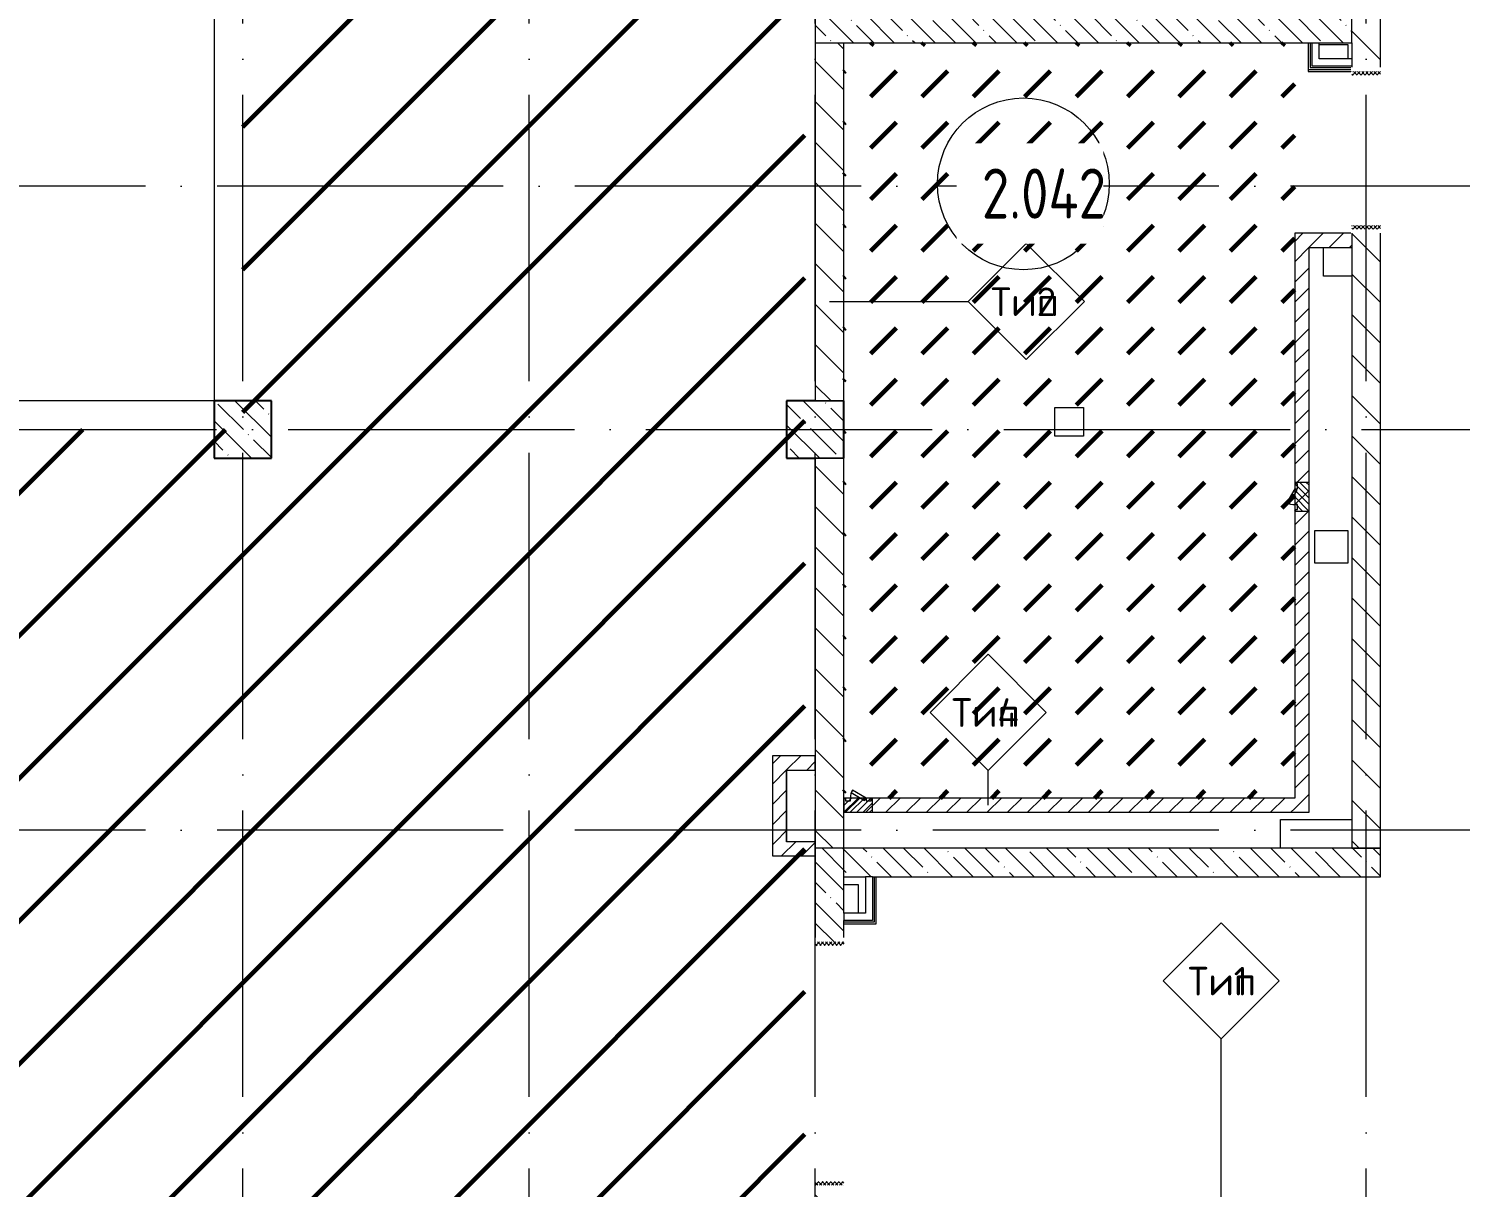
# Model space of a CAD drawing. Header units: millimetres. Extents: x -68946 to 288321, y -402657 to 324925.
# Drawn here: x 159712 to 169716, y -110355 to -102260 of the extents above; entities that cross this region are included whole.
import ezdxf

# ---------------------------------------------------------------- set-up
doc = ezdxf.new("R2010")
doc.units = ezdxf.units.MM
doc.linetypes.add('ADSK_Линия сетки', pattern=[2500, 2000, -250, 0, -250])
for name, color, linetype, lineweight in [('3.4) ПТ-2         4 вып', 70, 'Continuous', 60), ('4.3.1) Обесп. пов.-ти ЧНП-8', 152, 'Continuous', 60), ('A-AREA-____-IDEN', 250, 'Continuous', 9), ('A-DETL-GENF-OTLN', 250, 'Continuous', 5), ('A-DOOR-____-MCUT', 250, 'Continuous', 5), ('A-DOOR-____-OTLN', 250, 'Continuous', 5), ('A-FLOR-____-OTLN', 192, 'Continuous', 9), ('A-WALL-____-IDEN', 250, 'Continuous', 9), ('A-WALL-____-MCUT', 250, 'Continuous', 13), ('A-WALL-____-PATT', 250, 'Continuous', 13), ('A-WALL-FNSH-MCUT', 250, 'Continuous', 13), ('S-COLS-____-MCUT', 250, 'Continuous', 25), ('S-COLS-____-OTLN', 250, 'Continuous', 9), ('S-GRID-____-OTLN', 250, 'Continuous', 9)]:
    doc.layers.add(name, color=color, linetype=linetype, lineweight=lineweight)
doc.styles.add('ISOCPEUR', font='isocpeur.ttf', dxfattribs={"width": 0.8, "height": 100})
doc.styles.add('ISOCPEUR_3', font='isocpeur.ttf', dxfattribs={"height": 250})
pattern_1 = [(135, (28708.77, -120984.93), (-141.42136, -141.42136), [])]
pattern_2 = [(135, (28708.77, -120984.93), (-142.5612, -142.5612), []), (135, (28851.33, -120984.93), (-142.5612, -142.5612), [252.016, -50.403, 3.353, -47.05])]
pattern_3 = [(45, (28708.77, -120984.93), (-70.71068, 70.71068), [])]

# ---------------------------------------------------------------- blocks, each defined once
blk = doc.blocks.new('Дверь_СКБ_1Ст_Внутренняя - Д-3п_1100x2100h_С_У мужской_ С_У женский-41848194-АР1_Кладочный план 2 этажа С2и3')
at = {"layer": 'A-DOOR-____-OTLN'}
h = blk.add_hatch(dxfattribs=at)
h.set_pattern_fill('FP_20', color=256, style=0, pattern_type=2)
h.set_pattern_definition([(45, (-371.384, 164.685), (-14.1421, 14.1421), []), (135, (-371.384, 164.685), (-14.1421, -14.1421), [])])
h.paths.add_polyline_path([(-512.5, 100), (-537.5, 100), (-537.5, -100), (-512.5, -100)])
h = blk.add_hatch(dxfattribs=at)
h.set_pattern_fill('FP_19', color=256, style=0, pattern_type=2)
h.set_pattern_definition([(135, (1751.41, 164.685), (-14.14214, -14.14214), []), (225, (1751.41, 164.685), (14.14214, -14.14214), [])])
h.paths.add_polyline_path([(562.5, 100), (537.5, 100), (537.5, -100), (562.5, -100)])
blk = doc.blocks.new('BSC_Колонна _Прямоугольная - 400x400-V40-АР1_Кладочный план 2 этажа С2и3')
at = {"layer": 'S-COLS-____-OTLN', "lineweight": 5}
h = blk.add_hatch(dxfattribs=at)
h.set_pattern_fill('FP_82', color=256, style=0, pattern_type=2)
h.set_pattern_definition([(135, (-132500, -15925), (-142.56192, -142.56192), []), (135, (-132357.44, -15925), (-142.56192, -142.56192), [252.016, -50.403, 3.353, -47.05])])
h.paths.add_polyline_path([(200, -200), (200, 200), (-200, 200), (-200, -200)])
at = {"layer": 'S-COLS-____-MCUT'}
for p, q in [((200, 200), (-200, 200)), ((-200, 200), (-200, -200)), ((200, -200), (200, 200)), ((-200, -200), (200, -200))]:
    blk.add_line(p, q, dxfattribs=at)
blk = doc.blocks.new('Дверь_СКБ_2Ст_Внутренняя1 - Н_ВВ-19_1_1700x2600h_Фрамуга сверху- 30 мин-42099364-АР1_Кладочный план 2 этажа С2и3')
at = {"layer": 'A-DOOR-____-OTLN'}
h = blk.add_hatch(dxfattribs=at)
h.set_pattern_fill('FP_87', color=256, style=0, pattern_type=2)
h.set_pattern_definition([(45, (-671.384, 164.685), (-14.1421, 14.1421), []), (135, (-671.384, 164.685), (-14.1421, -14.1421), [])])
h.paths.add_polyline_path([(-812.5, 100), (-837.5, 100), (-837.5, -100), (-812.5, -100)])
h = blk.add_hatch(dxfattribs=at)
h.set_pattern_fill('FP_86', color=256, style=0, pattern_type=2)
h.set_pattern_definition([(135, (1451.41, 164.685), (-14.14214, -14.14214), []), (225, (1451.41, 164.685), (14.14214, -14.14214), [])])
h.paths.add_polyline_path([(862.5, 100), (837.5, 100), (837.5, -100), (862.5, -100)])
blk = doc.blocks.new('АР_Люк - ЛРС_ВК_200х200_внутренний_RAL 9006-42740955-АР1_Кладочный план 2 этажа С2и3')
at = {"layer": 'A-DOOR-____-OTLN'}
h = blk.add_hatch(dxfattribs=at)
h.set_pattern_fill('FP_88', color=256, style=0, pattern_type=2)
h.set_pattern_definition([(45, (125, 0), (-22.627, 22.627), [])])
h.paths.add_polyline_path([(25, -50), (225, -50), (225, 50), (25, 50)])
at = {"layer": 'A-DETL-GENF-OTLN'}
for p, q in [((225, 50), (25, 50)), ((25, 50), (25, -50)), ((225, -50), (225, 50)), ((25, -50), (225, -50))]:
    blk.add_line(p, q, dxfattribs=at)
at = {"layer": 'A-DOOR-____-MCUT'}
for p, q in [((85, 105), (75, 88)), ((180, 50), (85, 105)), ((70, 50), (35, 50)), ((35, 50), (35, 30)), ((35, 30), (70, 30)), ((70, 30), (70, 50)), ((75, 88), (170, 33)), ((170, 33), (180, 50)), ((215, 50), (180, 50)), ((180, 50), (180, 30)), ((180, 30), (215, 30)), ((215, 30), (215, 50))]:
    blk.add_line(p, q, dxfattribs=at)
blk.add_arc((180, 50), 110, 150, 180, dxfattribs=at)
blk = doc.blocks.new('AAR_СКБ_Марка_Помещения_мал - Номер-28977439-АР1_Кладочный план 2 этажа С2и3')
at = {"layer": 'A-AREA-____-IDEN'}
blk.add_circle((-0.028, 0), 3, dxfattribs=at)
blk = doc.blocks.new('ADSK_Марка_Стена - Типоразмер_ADSK_Марка-30564887-АР1_Кладочный план 2 этажа С2и3')
at = {"layer": 'A-WALL-____-IDEN'}
for p, q in [((-0.16, 4.37), (-4.21, 0.31)), ((3.9, 0.31), (-0.16, 4.37)), ((-4.21, 0.31), (-0.16, -3.74)), ((-0.16, -3.74), (3.9, 0.31))]:
    blk.add_line(p, q, dxfattribs=at)

msp = doc.modelspace()

# ---------------------------------------------------------------- hatches: boundary and pattern name
at = {"layer": '3.4) ПТ-2         4 вып'}
h = msp.add_hatch(dxfattribs=at)
h.set_pattern_fill('ANSI31', color=256, scale=222)
h.paths.add_polyline_path([(147408.7722, -85409.9342), (133608.7728, -85409.9342), (133608.7728, -101759.9342), (142758.7722, -101759.9342), (142758.7722, -110759.9342), (165136.7219, -110759.9342), (165136.7219, -98559.9347), (161208.7722, -98559.9347), (161208.7722, -105059.9342), (149908.7722, -105059.9342), (149908.7722, -98359.9342), (161008.7722, -98359.9342), (161008.7722, -98159.9347), (165136.7219, -98159.9347), (165136.7219, -92888.3519), (147408.7722, -92888.3519)])
h.paths.add_polyline_path([(141688.7725, -92339.9342), (144128.7722, -92339.9342), (144128.7722, -93379.9347), (141688.7725, -93379.9347)], flags=16)
h.paths.add_polyline_path([(141708.7722, -88989.9347), (141708.7722, -88259.9347), (142958.7722, -88259.9347), (142958.7722, -88989.9347)], flags=16)
h.paths.add_polyline_path([(141708.7722, -98159.9347), (142958.7722, -98159.9347), (142958.7722, -98859.9342), (141708.7722, -98859.9342)], flags=16)
at = {"layer": '4.3.1) Обесп. пов.-ти ЧНП-8'}
h = msp.add_hatch(dxfattribs=at)
h.set_pattern_fill('DASH', color=256, scale=80, angle=45)
h.paths.add_polyline_path([(165408.7722, -102359.9342), (168558.7503, -102359.9342), (168558.7503, -107634.9342), (165408.7722, -107634.9342)])
at = {"layer": 'A-WALL-____-PATT', "lineweight": 15}
h = msp.add_hatch(dxfattribs=at)
h.set_pattern_fill('FP_1', color=256, style=0, pattern_type=2)
h.set_pattern_definition(pattern_1)
h.paths.add_polyline_path([(169158.7722, -107984.9342), (169158.7722, -103659.9339), (168958.7722, -103659.9339), (168958.7722, -107984.9342)])
h.paths.add_polyline_path([(168958.7722, -102559.9339), (169158.7722, -102559.9339), (169158.7722, -100970.9348), (168958.7722, -100970.9348), (168958.7722, -102529.9339)])
h.paths.add_polyline_path([(168958.7722, -99870.9347), (169158.7722, -99870.9347), (169158.7722, -98870.7678), (168958.7722, -98870.7678), (168958.7722, -99840.9348)])
h.paths.add_polyline_path([(169158.7722, -97770.7678), (169158.7722, -96344.9342), (168958.7722, -96344.9342), (168958.7722, -97770.7678)])
h = msp.add_hatch(dxfattribs=at)
h.set_pattern_fill('FP_40', color=256, style=0, pattern_type=2)
h.set_pattern_definition(pattern_2)
h.paths.add_polyline_path([(168958.7722, -102359.9342), (168958.7722, -102159.9342), (165208.7722, -102159.9342), (165208.7722, -102359.9342), (167804.2581, -102359.9342)])
h = msp.add_hatch(dxfattribs=at)
h.set_pattern_fill('FP_1', color=256, style=0, pattern_type=2)
h.set_pattern_definition(pattern_1)
h.paths.add_polyline_path([(165408.7722, -107984.9342), (165408.7722, -105259.9347), (165208.7722, -105259.9347), (165208.7722, -107984.9342)])
h.paths.add_polyline_path([(165408.7722, -104859.9347), (165408.7722, -102359.9342), (165208.7722, -102359.9342), (165208.7722, -104859.9347)])
h = msp.add_hatch(dxfattribs=at)
h.set_pattern_fill('FP_16', color=94, style=0, pattern_type=2)
h.set_pattern_definition(pattern_3)
h.paths.add_polyline_path([(168658.7503, -103789.9342), (168958.7722, -103789.9342), (168958.7722, -103689.9342), (168558.7503, -103689.9342), (168558.7503, -103789.9342)])
h = msp.add_hatch(dxfattribs=at)
h.set_pattern_fill('FP_16', color=94, style=0, pattern_type=2)
h.set_pattern_definition(pattern_3)
h.paths.add_polyline_path([(168558.7503, -107734.9342), (168658.7503, -107734.9342), (168658.7503, -103789.9342), (168558.7503, -103789.9342), (168558.7503, -105439.9342), (168578.7503, -105439.9342), (168578.7503, -105474.9342), (168558.7503, -105474.9342), (168576.0708, -105484.9342), (168558.7503, -105514.9342), (168558.7503, -105584.9342), (168578.7503, -105584.9342), (168578.7503, -105619.9342), (168558.7503, -105619.9342), (168558.7503, -107634.9342)])
h = msp.add_hatch(dxfattribs=at)
h.set_pattern_fill('FP_16', color=94, style=0, pattern_type=2)
h.set_pattern_definition(pattern_3)
h.paths.add_polyline_path([(165008.7722, -107939.9336), (165008.7722, -107339.9336), (164908.7722, -107339.9336), (164908.7722, -107939.9336), (164955.3124, -107939.9336)])
h = msp.add_hatch(dxfattribs=at)
h.set_pattern_fill('FP_16', color=94, style=0, pattern_type=2)
h.set_pattern_definition(pattern_3)
h.paths.add_polyline_path([(165208.8287, -107439.9336), (165208.8287, -107339.9336), (165008.7722, -107339.9336), (165008.7722, -107439.9336)])
h = msp.add_hatch(dxfattribs=at)
h.set_pattern_fill('FP_16', color=94, style=0, pattern_type=2)
h.set_pattern_definition(pattern_3)
h.paths.add_polyline_path([(168558.7503, -107734.9342), (168558.7503, -107634.9342), (165598.7722, -107634.9342), (165598.7722, -107654.9342), (165563.7722, -107654.9342), (165563.7722, -107634.9342), (165553.7722, -107652.2547), (165523.7722, -107634.9342), (165453.7722, -107634.9342), (165453.7722, -107654.9342), (165418.7722, -107654.9342), (165418.7722, -107634.9342), (165408.7722, -107634.9342), (165408.7722, -107734.9342), (167804.2581, -107734.9342)])
h = msp.add_hatch(dxfattribs=at)
h.set_pattern_fill('FP_16', color=94, style=0, pattern_type=2)
h.set_pattern_definition(pattern_3)
h.paths.add_polyline_path([(164955.3124, -108039.9336), (165208.8287, -108039.9336), (165208.8287, -107939.9336), (164908.7722, -107939.9336), (164908.7722, -108039.9336)])
h = msp.add_hatch(dxfattribs=at)
h.set_pattern_fill('FP_40', color=256, style=0, pattern_type=2)
h.set_pattern_definition(pattern_2)
h.paths.add_polyline_path([(165208.7722, -108639.9342), (165408.7722, -108639.9342), (165408.7722, -107984.9342), (165208.7722, -107984.9342), (165208.7722, -108609.9342)])
h = msp.add_hatch(dxfattribs=at)
h.set_pattern_fill('FP_40', color=256, style=0, pattern_type=2)
h.set_pattern_definition(pattern_2)
h.paths.add_polyline_path([(169158.7722, -108184.9342), (169158.7722, -107984.9342), (165408.7722, -107984.9342), (165408.7722, -108184.9342), (167804.2581, -108184.9342)])
h = msp.add_hatch(dxfattribs=at)
h.set_pattern_fill('FP_1', color=256, style=0, pattern_type=2)
h.set_pattern_definition(pattern_1)
h.paths.add_polyline_path([(165208.7722, -110559.9342), (165408.7722, -110559.9342), (165408.7722, -110339.9342), (165208.7722, -110339.9342), (165208.7722, -110410.5463)])
at = {"layer": 'S-COLS-____-OTLN', "lineweight": 5}
h = msp.add_hatch(dxfattribs=at)
h.set_pattern_fill('FP_40', color=256, style=0, pattern_type=2)
h.set_pattern_definition(pattern_2)
h.paths.add_polyline_path([(165408.7503, -105259.9347), (165408.7503, -104859.9347), (165008.7503, -104859.9347), (165008.7503, -105259.9347), (165208.7722, -105259.9347)])

# ---------------------------------------------------------------- linework, layer by layer
at = {"layer": 'A-FLOR-____-OTLN'}
for p, q in [((161008.7722, -101959.9347), (161008.7722, -104859.9342)), ((168728.7722, -102469.9342), (168728.7722, -102369.9342)), ((168728.7722, -102369.9342), (168928.7722, -102369.9342)), ((168928.7722, -102369.9342), (168928.7722, -102469.9342)), ((168758.7722, -103989.9342), (168758.7722, -103789.9342)), ((168958.7722, -103989.9342), (168758.7722, -103989.9342)), ((161008.7722, -104859.9342), (154158.7722, -104859.9342)), ((166882.7509, -105105.8745), (166882.7509, -104905.8745)), ((166882.7509, -104905.8745), (167082.7509, -104905.8745)), ((167082.7509, -104905.8745), (167082.7509, -105105.8745)), ((167082.7509, -105105.8745), (166882.7509, -105105.8745)), ((168698.7722, -105994.9342), (168698.7722, -105764.9342)), ((168698.7722, -105764.9342), (168928.7722, -105764.9342)), ((168928.7722, -105764.9342), (168928.7722, -105994.9342)), ((168928.7722, -105994.9342), (168698.7722, -105994.9342)), ((165008.8287, -107939.9336), (165008.8287, -107439.9336)), ((168458.7722, -107984.9342), (168458.7722, -107784.9342)), ((168458.7722, -107784.9342), (168958.7722, -107784.9342)), ((165408.7722, -108239.8148), (165508.7722, -108239.8148)), ((165508.7722, -108239.8148), (165508.7722, -108439.8148)), ((165508.7722, -108439.8148), (165408.7722, -108439.8148))]:
    msp.add_line(p, q, dxfattribs=at)
at = {"layer": 'A-WALL-____-IDEN'}
for p, q in [((165308.7722, -104166.422), (166277.7896, -104166.422)), ((166416.7949, -107684.9342), (166416.7949, -107442.1386)), ((168045.2128, -110619.9336), (168045.2128, -109318.6836))]:
    msp.add_line(p, q, dxfattribs=at)
at = {"layer": 'A-WALL-____-MCUT', "color": 7, "lineweight": 15}
for p, q in [((169158.7722, -102529.9339), (169158.7722, -101000.9348)), ((165208.7722, -102159.9342), (165208.7722, -102359.9342)), ((165208.7722, -102359.9342), (165208.7722, -104859.9347)), ((165208.7722, -102359.9342), (168958.7722, -102359.9342)), ((165408.7722, -104859.9347), (165408.7722, -102359.9342)), ((168958.7722, -102359.9342), (168958.7722, -102529.9339)), ((168958.7722, -103689.9339), (168958.7722, -107984.9342)), ((169158.7722, -107984.9342), (169158.7722, -103689.9339)), ((165208.7722, -105259.9347), (165208.7722, -107984.9342)), ((165408.7722, -108184.9342), (165408.7722, -105259.9347)), ((165208.7722, -107984.9342), (165208.7722, -108609.9342)), ((169158.7722, -107984.9342), (165208.7722, -107984.9342)), ((165408.7722, -108439.9341), (165408.7722, -107984.9342)), ((168958.7722, -107984.9342), (169158.7722, -107984.9342)), ((169158.7722, -108184.9342), (169158.7722, -107984.9342)), ((165408.7722, -108184.9342), (165558.7722, -108184.9342)), ((165608.7722, -108184.9342), (169158.7722, -108184.9342)), ((165408.7722, -108609.9342), (165408.7722, -108489.9341))]:
    msp.add_line(p, q, dxfattribs=at)
at = {"layer": 'A-WALL-____-MCUT', "lineweight": 15}
for p, q in [((168958.7722, -102359.9342), (168958.7722, -102159.9342)), ((165208.7722, -104859.9347), (165408.7722, -104859.9347)), ((165408.7722, -105259.9347), (165208.7722, -105259.9347))]:
    msp.add_line(p, q, dxfattribs=at)
at = {"layer": 'A-WALL-____-MCUT', "color": 42, "lineweight": 15}
for p, q in [((168665.8126, -102359.9342), (168665.8126, -102532.4342)), ((168665.8126, -102532.4342), (168950.7722, -102532.4342)), ((165608.7722, -108184.9342), (165558.7722, -108184.9342)), ((165621.2722, -108184.9342), (165621.2722, -108502.4341)), ((165408.7722, -108439.9341), (165408.7722, -108489.9341)), ((165621.2722, -108502.4341), (165408.7722, -108502.4341))]:
    msp.add_line(p, q, dxfattribs=at)
at = {"layer": 'A-WALL-____-MCUT', "color": 30, "lineweight": 15}
for p, q in [((168678.3126, -102359.9342), (168678.3126, -102519.9342)), ((168728.3126, -102469.9342), (168728.3126, -102359.9342)), ((168678.3126, -102519.9342), (168958.7722, -102519.9342)), ((168958.7722, -102469.9342), (168728.3126, -102469.9342)), ((165558.7722, -108184.9342), (165558.7722, -108439.9341)), ((165608.7722, -108184.9342), (165608.7722, -108489.9341)), ((165558.7722, -108439.9341), (165408.7722, -108439.9341)), ((165608.7722, -108489.9341), (165408.7722, -108489.9341))]:
    msp.add_line(p, q, dxfattribs=at)
at = {"layer": 'A-WALL-____-MCUT', "color": 32, "lineweight": 15}
for p, q in [((168653.3126, -102544.9342), (168653.3126, -102559.9342)), ((168653.3126, -102544.9342), (168950.7722, -102544.9342)), ((168653.3126, -102559.9342), (168950.7722, -102559.9342))]:
    msp.add_line(p, q, dxfattribs=at)
at = {"layer": 'A-WALL-____-MCUT', "color": 84, "lineweight": 15}
for p, q in [((168558.7503, -103689.9342), (168558.7503, -105439.9342)), ((168950.7722, -103689.9342), (168558.7503, -103689.9342)), ((168658.7503, -107734.9342), (168658.7503, -103789.9342)), ((168658.7503, -103789.9342), (168958.7722, -103789.9342)), ((168558.7503, -105514.9342), (168558.7503, -105584.9342)), ((168558.7503, -105619.9342), (168558.7503, -107634.9342)), ((164908.7722, -107339.9336), (164908.7722, -108039.9336)), ((165208.8287, -107339.9336), (164908.7722, -107339.9336)), ((165208.8287, -107439.9336), (165208.8287, -107339.9336)), ((165008.7722, -107939.9336), (165008.7722, -107439.9336)), ((165008.7722, -107439.9336), (165208.8287, -107439.9336)), ((165418.7722, -107634.9342), (165408.7722, -107634.9342)), ((165408.7722, -107634.9342), (165408.7722, -107734.9342)), ((165523.7722, -107634.9342), (165453.7722, -107634.9342)), ((168558.7503, -107634.9342), (165598.7722, -107634.9342)), ((165408.7722, -107734.9342), (168658.7503, -107734.9342)), ((165208.8287, -107939.9336), (165008.7722, -107939.9336)), ((165208.8287, -108039.9336), (165208.8287, -107939.9336)), ((164908.7722, -108039.9336), (165208.8287, -108039.9336))]:
    msp.add_line(p, q, dxfattribs=at)
at = {"layer": 'A-WALL-FNSH-MCUT', "lineweight": 15}
for p, q in [((168653.3126, -102359.9342), (168653.3126, -102544.9342)), ((165633.7722, -108514.9341), (165633.7722, -108184.9342)), ((165408.7722, -108514.9341), (165633.7722, -108514.9341))]:
    msp.add_line(p, q, dxfattribs=at)
at = {"layer": 'S-COLS-____-MCUT'}
for p, q in [((165208.7722, -104859.9347), (165008.7503, -104859.9347)), ((165008.7503, -104859.9347), (165008.7503, -105259.9347)), ((165408.7503, -105259.9347), (165408.7503, -104859.9347)), ((165008.7503, -105259.9347), (165208.7722, -105259.9347))]:
    msp.add_line(p, q, dxfattribs=at)
at = {"layer": 'S-COLS-____-OTLN'}
for p, q in [((165408.7503, -104859.9347), (165208.7722, -104859.9347)), ((165208.7722, -105259.9347), (165408.7503, -105259.9347))]:
    msp.add_line(p, q, dxfattribs=at)
at = {"layer": 'S-GRID-____-OTLN', "linetype": 'ADSK_Линия сетки'}
for p, q in [((161208.7722, -124723.7741), (161208.7722, -59782.9296)), ((163208.7722, -124723.7747), (163208.7722, -59782.9296)), ((165208.7722, -124723.7741), (165208.7722, -59782.9296)), ((169058.7722, -124723.7741), (169058.7722, -59782.9296)), ((185529.6518, -103359.9342), (128028.7722, -103359.9342)), ((94022.7944, -105059.9342), (185529.6518, -105059.9342)), ((185529.6518, -107859.9342), (128028.7722, -107859.9342))]:
    msp.add_line(p, q, dxfattribs=at)

# ---------------------------------------------------------------- block references
at = {"layer": 'A-AREA-____-IDEN', "xscale": 200, "yscale": 200, "zscale": 99.99999999999993}
msp.add_blockref('AAR_СКБ_Марка_Помещения_мал - Номер-28977439-АР1_Кладочный план 2 этажа С2и3', (166668.3318, -103344.4842), dxfattribs=at)
at = {"layer": 'A-DOOR-____-OTLN', "color": 255}
for name, p, rotation in [('Дверь_СКБ_1Ст_Внутренняя - Д-3п_1100x2100h_С_У мужской_ С_У женский-41848194-АР1_Кладочный план 2 этажа С2и3', (169058.7722, -103097.4339), 269.9999999999942), ('Дверь_СКБ_2Ст_Внутренняя1 - Н_ВВ-19_1_1700x2600h_Фрамуга сверху- 30 мин-42099364-АР1_Кладочный план 2 этажа С2и3', (165308.7722, -109477.4342), 269.9999999999999)]:
    msp.add_blockref(name, p, dxfattribs=dict(at, rotation=rotation))
at = {"layer": 'A-DOOR-____-OTLN', "color": 250, "rotation": 89.99999999999088}
msp.add_blockref('АР_Люк - ЛРС_ВК_200х200_внутренний_RAL 9006-42740955-АР1_Кладочный план 2 этажа С2и3', (168608.7503, -105654.9342), dxfattribs=at)
at = {"layer": 'A-DOOR-____-OTLN', "color": 250}
msp.add_blockref('АР_Люк - ЛРС_ВК_200х200_внутренний_RAL 9006-42740955-АР1_Кладочный план 2 этажа С2и3', (165383.7722, -107684.9342), dxfattribs=at)
at = {"layer": 'A-WALL-____-IDEN', "xscale": 99.99999999999993, "yscale": 99.99999999999993, "zscale": 99.99999999999993}
for p in [(166699.1315, -104197.672), (166432.4199, -107067.6717), (168060.8378, -108944.2167)]:
    msp.add_blockref('ADSK_Марка_Стена - Типоразмер_ADSK_Марка-30564887-АР1_Кладочный план 2 этажа С2и3', p, dxfattribs=at)
at = {"layer": 'S-COLS-____-OTLN'}
msp.add_blockref('BSC_Колонна _Прямоугольная - 400x400-V40-АР1_Кладочный план 2 этажа С2и3', (161208.7722, -105059.9347), dxfattribs=at)

# ---------------------------------------------------------------- texts
at = {"layer": 'A-WALL-____-IDEN', "char_height": 200, "attachment_point": 1, "style": 'ISOCPEUR_3'}
for s, insert, width in [('Тип', (166434.7507, -104068.0033), 387.215062), (' 2', (166754.235, -104068.0033), 230.084312), ('Тип', (166161.0391, -106938.003), 387.215062), (' 4', (166480.5235, -106938.003), 246.91975), ('Тип', (167812.5569, -108814.548), 387.215062), (' 1', (168132.0413, -108814.548), 190.801625)]:
    msp.add_mtext(s, dxfattribs=dict(at, insert=insert, width=width))

# ---------------------------------------------------------------- next in the draw order: texts
at = {"layer": 'A-AREA-____-IDEN', "insert": (166372.4315, -103236.9986), "char_height": 350, "width": 673.4175, "attachment_point": 1, "style": 'ISOCPEUR', "bg_fill": 3, "box_fill_scale": 1.5, "bg_fill_color": 256, "bg_fill_transparency": 0}
msp.add_mtext('2.042', dxfattribs=at)

doc.saveas('drawing.dxf')
